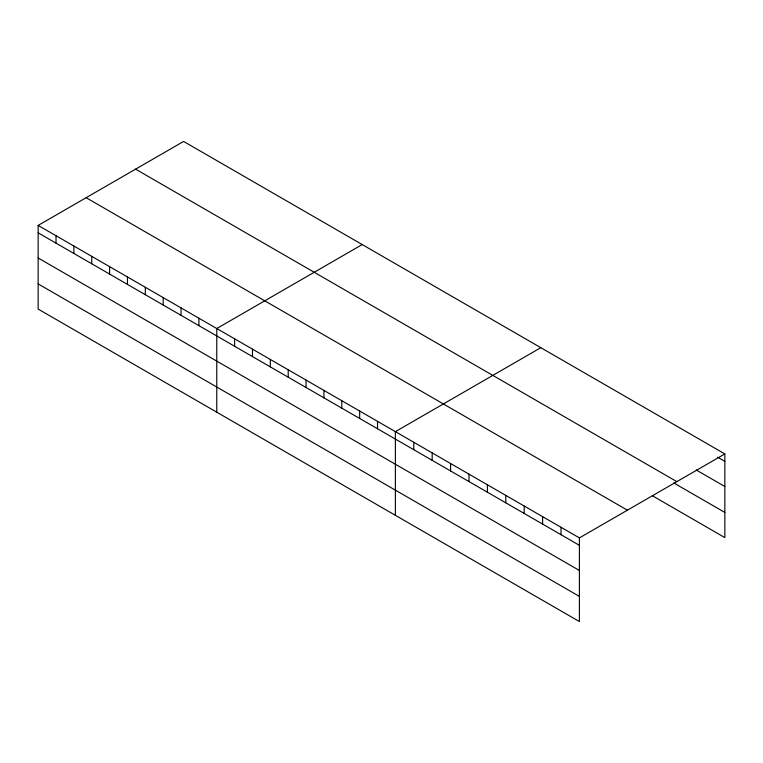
<?xml version="1.0" encoding="UTF-8"?>
<svg xmlns="http://www.w3.org/2000/svg" width="763" height="763" viewBox="0 0 763 763"><rect width="100%" height="100%" fill="white"/><g stroke="black" fill="none" stroke-linecap="round" stroke-linejoin="round"><path stroke-width="1.14" d="M38.15 225.409L579.403 537.896L579.403 621.559L38.15 309.072L38.15 225.409L183.597 141.441L724.85 453.928L724.85 537.591L652.26 495.683M362.206 244.561L216.768 328.529L216.768 412.192M540.824 347.68L395.377 431.658L395.377 515.311M579.403 537.896L724.85 453.928M717.697 457.218L724.85 461.348M696.228 469.979L724.85 486.508M135.595 169.148L676.857 481.644M673.729 482.922L724.85 512.431M86.143 197.703L627.405 510.189M38.15 232.829L579.403 545.326M38.15 257.989L579.403 570.486M38.15 283.912L579.403 596.399M561.005 527.271L561.005 534.701M542.598 516.646L542.598 524.076M524.2 506.022L524.2 513.451M505.793 495.397L505.793 502.827M487.395 484.782L487.395 492.202M468.987 474.157L468.987 481.577M450.59 463.532L450.59 470.952M432.182 452.907L432.182 460.327M413.784 442.282L413.784 449.703M377.523 421.338L377.523 428.758M359.659 411.028L359.659 418.448M341.795 400.718L341.795 408.138M323.932 390.408L323.932 397.828M306.068 380.088L306.068 387.518M288.214 369.778L288.214 377.199M270.35 359.468L270.35 366.889M252.486 349.158L252.486 356.579M234.623 338.839L234.623 346.268M198.905 318.219L198.905 325.639M181.041 307.909L181.041 315.329M163.177 297.599L163.177 305.019M145.323 287.279L145.323 294.699M127.459 276.969L127.459 284.389M109.595 266.659L109.595 274.079M91.732 256.349L91.732 263.769M73.877 246.029L73.877 253.459M56.014 235.719L56.014 243.139"/></g></svg>
